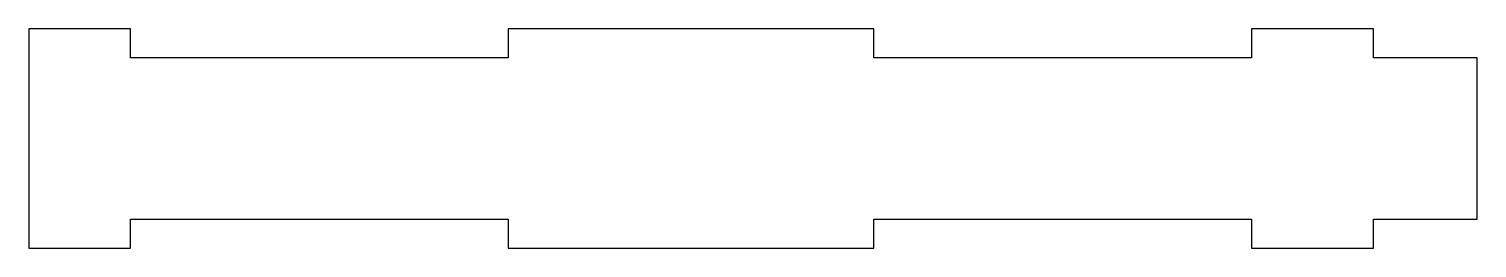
# Model space of a CAD drawing. Header units: millimetres. Extents: x 4 to 122, y -4 to 14.
import ezdxf

# ---------------------------------------------------------------- set-up
doc = ezdxf.new("R2010")
doc.units = ezdxf.units.MM

msp = doc.modelspace()

# ---------------------------------------------------------------- linework, layer by layer
msp.add_lwpolyline([(3.66, 13.61), (3.66, -4.36), (12, -4.36), (12, -2), (43, -2), (43, -4.36), (73, -4.36), (73, -2), (104, -2), (104, -4.36), (114, -4.36), (114, -2), (122.5, -2), (122.5, 11.25), (114, 11.25), (114, 13.61), (104, 13.61), (104, 11.25), (73, 11.25), (73, 13.61), (43, 13.61), (43, 11.25), (12, 11.25), (12, 13.61)], close=True)

doc.saveas('drawing.dxf')
